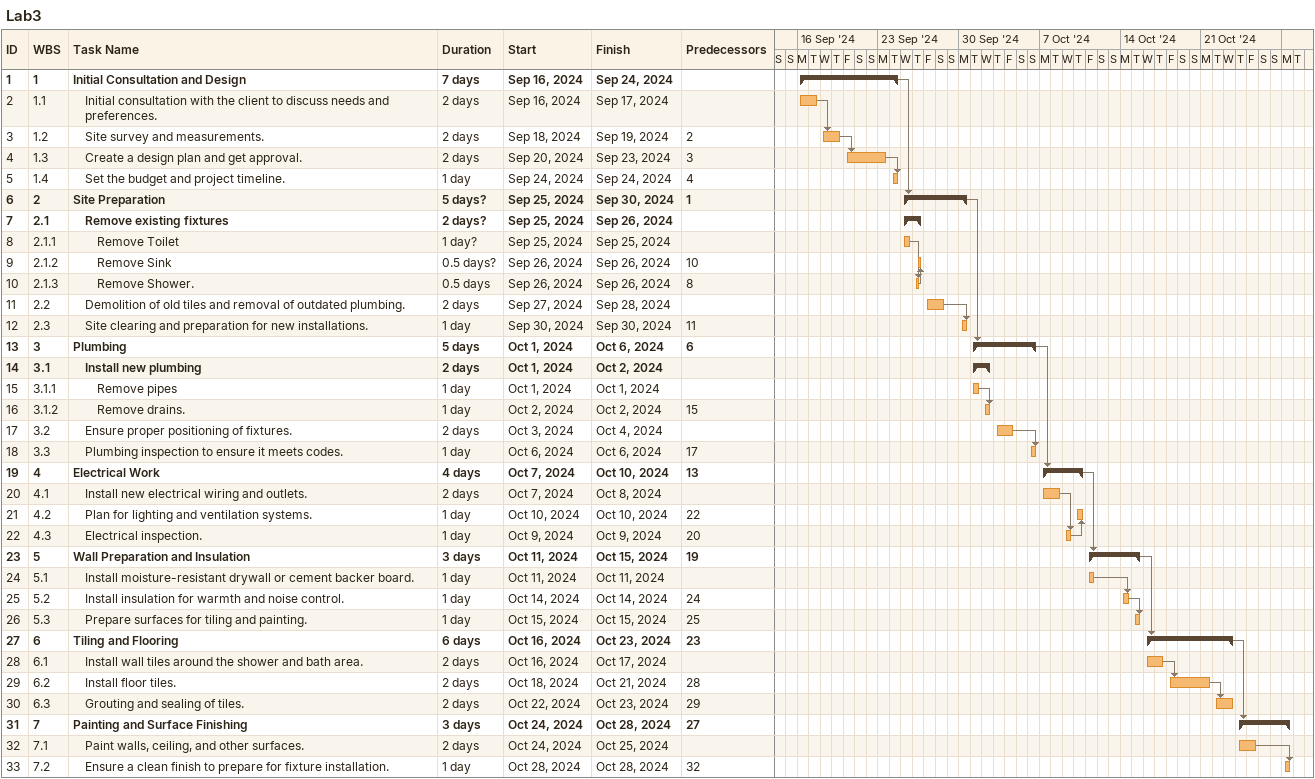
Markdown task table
Lab3

| ID | WBS | Task | Duration | Start | Finish | Predecessors |
|---|---|---|---|---|---|---|
| 1 | 1 | **Initial Consultation and Design** | 7d | 2024-09-16 | 2024-09-24 |  |
| 2 | 1.1 | Initial consultation with the client to discuss needs and preferences. | 2d | 2024-09-16 | 2024-09-17 |  |
| 3 | 1.2 | Site survey and measurements. | 2d | 2024-09-18 | 2024-09-19 | 2 |
| 4 | 1.3 | Create a design plan and get approval. | 2d | 2024-09-20 | 2024-09-23 | 3 |
| 5 | 1.4 | Set the budget and project timeline. | 1d | 2024-09-24 | 2024-09-24 | 4 |
| 6 | 2 | **Site Preparation** | 5d? | 2024-09-25 | 2024-09-30 | 1 |
| 7 | 2.1 | **Remove existing fixtures** | 2d? | 2024-09-25 | 2024-09-26 |  |
| 8 | 2.1.1 | Remove Toilet | 1d? | 2024-09-25 | 2024-09-25 |  |
| 9 | 2.1.2 | Remove Sink | 0.5d? | 2024-09-26 | 2024-09-26 | 10 |
| 10 | 2.1.3 | Remove Shower. | 0.5d | 2024-09-26 | 2024-09-26 | 8 |
| 11 | 2.2 | Demolition of old tiles and removal of outdated plumbing. | 2d | 2024-09-27 | 2024-09-28 |  |
| 12 | 2.3 | Site clearing and preparation for new installations. | 1d | 2024-09-30 | 2024-09-30 | 11 |
| 13 | 3 | **Plumbing** | 5d | 2024-10-01 | 2024-10-06 | 6 |
| 14 | 3.1 | **Install new plumbing** | 2d | 2024-10-01 | 2024-10-02 |  |
| 15 | 3.1.1 | Remove pipes | 1d | 2024-10-01 | 2024-10-01 |  |
| 16 | 3.1.2 | Remove drains. | 1d | 2024-10-02 | 2024-10-02 | 15 |
| 17 | 3.2 | Ensure proper positioning of fixtures. | 2d | 2024-10-03 | 2024-10-04 |  |
| 18 | 3.3 | Plumbing inspection to ensure it meets codes. | 1d | 2024-10-06 | 2024-10-06 | 17 |
| 19 | 4 | **Electrical Work** | 4d | 2024-10-07 | 2024-10-10 | 13 |
| 20 | 4.1 | Install new electrical wiring and outlets. | 2d | 2024-10-07 | 2024-10-08 |  |
| 21 | 4.2 | Plan for lighting and ventilation systems. | 1d | 2024-10-10 | 2024-10-10 | 22 |
| 22 | 4.3 | Electrical inspection. | 1d | 2024-10-09 | 2024-10-09 | 20 |
| 23 | 5 | **Wall Preparation and Insulation** | 3d | 2024-10-11 | 2024-10-15 | 19 |
| 24 | 5.1 | Install moisture-resistant drywall or cement backer board. | 1d | 2024-10-11 | 2024-10-11 |  |
| 25 | 5.2 | Install insulation for warmth and noise control. | 1d | 2024-10-14 | 2024-10-14 | 24 |
| 26 | 5.3 | Prepare surfaces for tiling and painting. | 1d | 2024-10-15 | 2024-10-15 | 25 |
| 27 | 6 | **Tiling and Flooring** | 6d | 2024-10-16 | 2024-10-23 | 23 |
| 28 | 6.1 | Install wall tiles around the shower and bath area. | 2d | 2024-10-16 | 2024-10-17 |  |
| 29 | 6.2 | Install floor tiles. | 2d | 2024-10-18 | 2024-10-21 | 28 |
| 30 | 6.3 | Grouting and sealing of tiles. | 2d | 2024-10-22 | 2024-10-23 | 29 |
| 31 | 7 | **Painting and Surface Finishing** | 3d | 2024-10-24 | 2024-10-28 | 27 |
| 32 | 7.1 | Paint walls, ceiling, and other surfaces. | 2d | 2024-10-24 | 2024-10-25 |  |
| 33 | 7.2 | Ensure a clean finish to prepare for fixture installation. | 1d | 2024-10-28 | 2024-10-28 | 32 |
